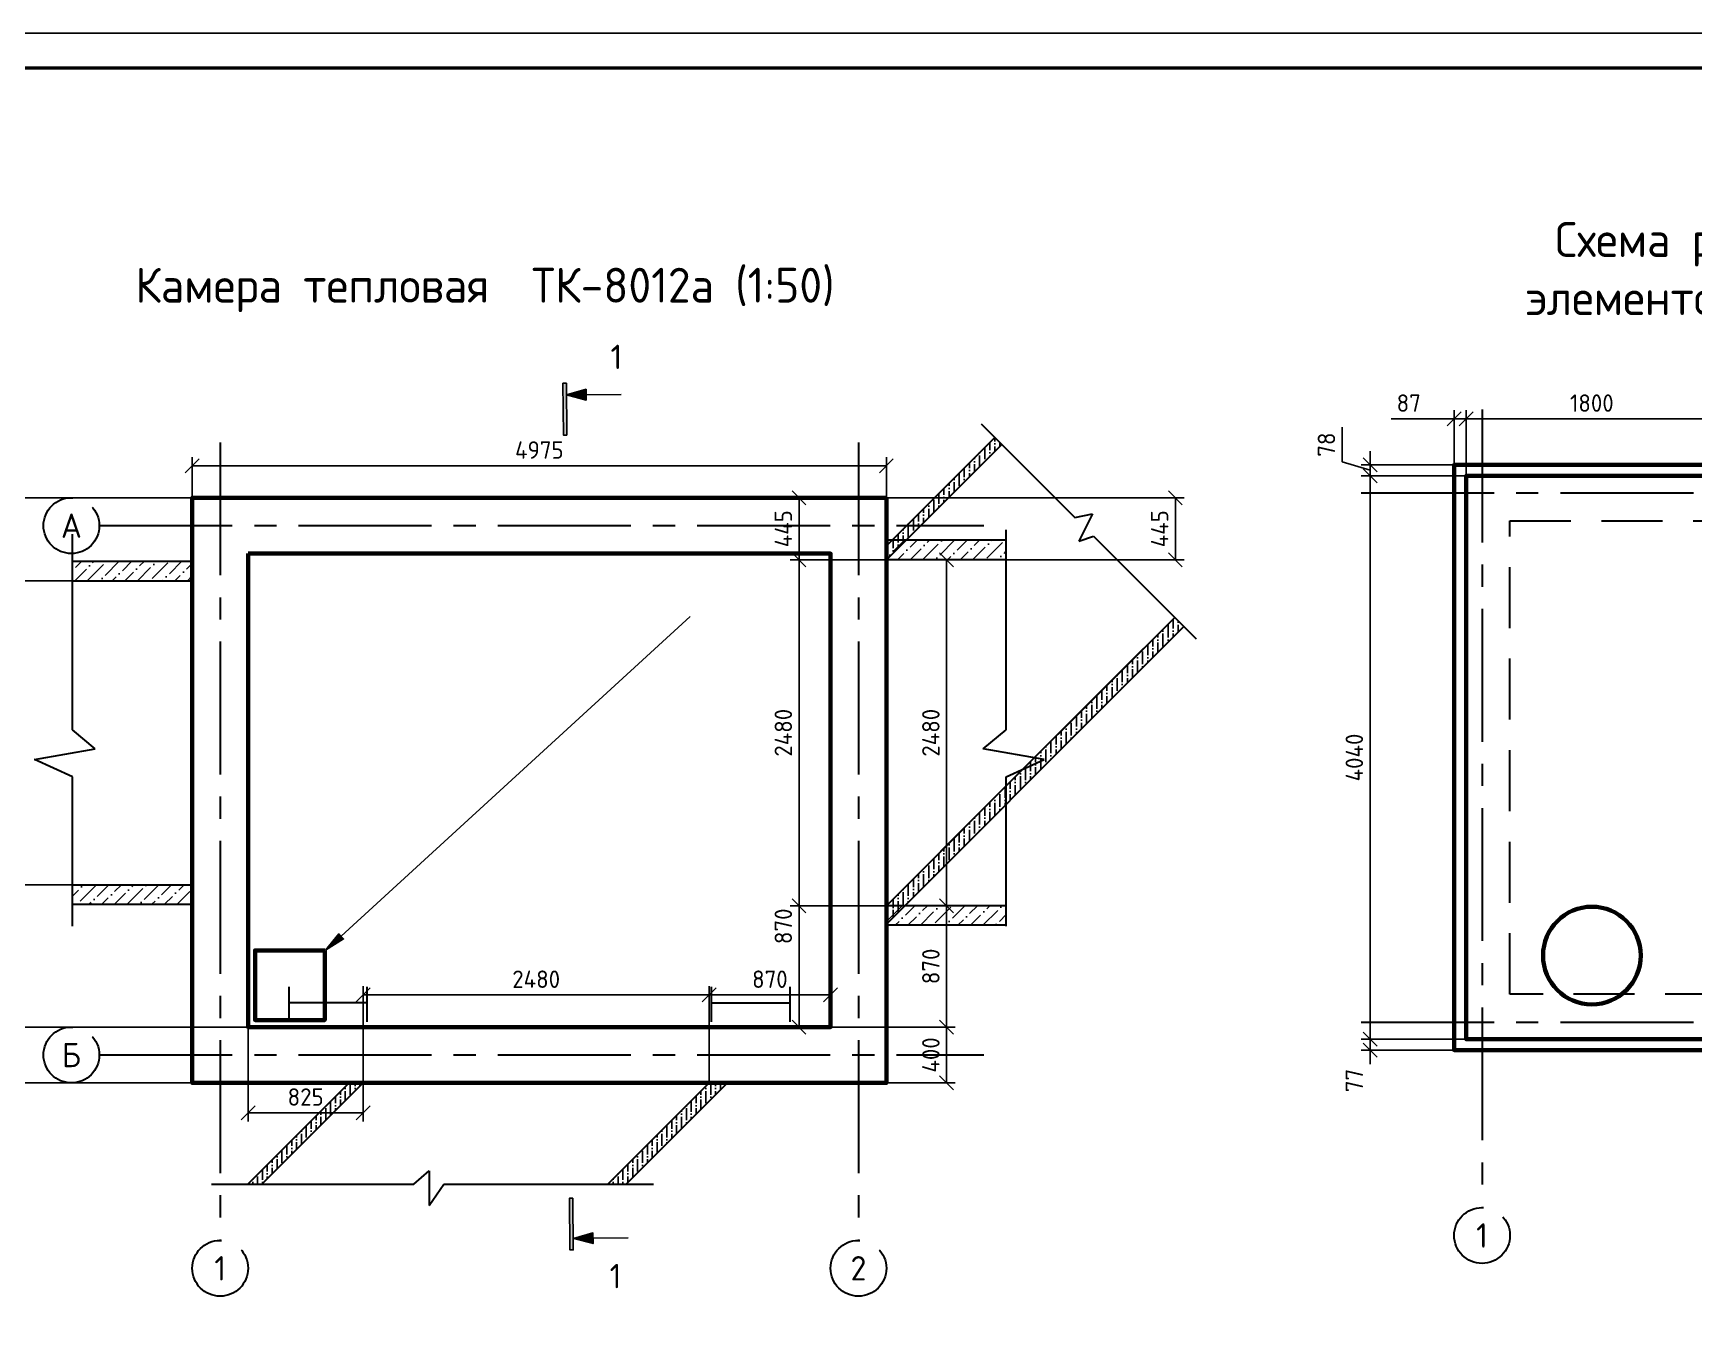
# Model space of a CAD drawing. Header units: metres. Extents: x -18 to 14983, y 1157 to 3877.
# Drawn here: x 11533 to 11771, y 3692.4 to 3877.2 of the extents above; entities that cross this region are included whole.
import ezdxf

# ---------------------------------------------------------------- set-up
doc = ezdxf.new("R2010")
doc.units = ezdxf.units.M
for name, pattern in [('ACAD_ISO04W100', [30, 24, -3, 0, -3]), ('HIDDEN', [0.375, 0.25, -0.125]), ('осевая2', [28.575, 19.05, -3.175, 3.175, -3.175])]:
    doc.linetypes.add(name, pattern=pattern)
for name, color, linetype, lineweight in [('Осевая', 2, 'осевая2', 30), ('Основной', 1, 'Continuous', 60), ('Размеры на чертеже', 250, 'Continuous', 25), ('Тонкие', 5, 'Continuous', 30), ('шриховка', 251, 'ACAD_ISO04W100', 15)]:
    doc.layers.add(name, color=color, linetype=linetype, lineweight=lineweight)
doc.layers.add('Штриховка', color=7, linetype='Continuous')
doc.styles.add('GOST', font='GOST_Common.ttf')
doc.styles.get("Standard").update_dxf_attribs({"font": 'GOST_Common.ttf'})
doc.dimstyles.new('М 1 к 50', dxfattribs={"dimtxt": 2.5, "dimasz": 2, "dimexe": 1.25, "dimexo": 0, "dimgap": 1, "dimtad": 1, "dimdec": 0, "dimlfac": 50, "dimzin": 0, "dimdsep": 46, "dimtxsty": 'GOST', "dimblk": 'OBLIQUE', "dimcen": 0, "dimclrd": 256, "dimclre": 256, "dimclrt": 256, "dimazin": 2, "dimtfac": 1, "dimtdec": 0, "dimtmove": 0, "dimatfit": 3, "dimldrblk": 'NONE', "dimfxl": 1.25, "dimtolj": 1, "dimtzin": 0, "dimlwd": -1, "dimlwe": -1, "dimarcsym": 2})
pattern_1 = [(45, (4692.6777, 447.5551), (0.6735192, 2.46957043), [3.175, -0.635, 0, -0.635])]

# ---------------------------------------------------------------- blocks, each defined once
blk = doc.blocks.new('_Oblique')
at = {"color": 0, "linetype": 'ByBlock', "lineweight": -2}
blk.add_line((-0.5, -0.5), (0.5, 0.5), dxfattribs=at)
blk = doc.blocks.new('*D428')
at = {"transparency": 16777216}
for p, q in [((11563.76, 3734.67), (11563.76, 3721.14)), ((11580.26, 3726.67), (11580.26, 3721.14)), ((11563.76, 3722.39), (11580.26, 3722.39))]:
    blk.add_line(p, q, dxfattribs=at)
at = {"layer": 'Defpoints', "color": 0, "lineweight": 35, "transparency": 16777216}
for p in [(11563.76, 3734.67), (11580.26, 3726.67), (11580.26, 3722.39)]:
    blk.add_point(p, dxfattribs=at)
at = {"transparency": 16777216, "xscale": 2, "yscale": 2, "zscale": 2, "rotation": 180}
blk.add_blockref('_Oblique', (11563.76, 3722.39), dxfattribs=at)
at = {"transparency": 16777216, "xscale": 2, "yscale": 2, "zscale": 2}
blk.add_blockref('_Oblique', (11580.26, 3722.39), dxfattribs=at)
at = {"transparency": 16777216, "insert": (11572.01, 3724.64), "char_height": 2.5, "attachment_point": 5, "style": 'GOST'}
blk.add_mtext('\\A1;825', dxfattribs=at)
blk = doc.blocks.new('_None')
blk = doc.blocks.new('*D429')
at = {"transparency": 16777216}
for p, q in [((11580.26, 3726.67), (11580.26, 3740.53)), ((11629.86, 3726.67), (11629.86, 3740.53)), ((11580.26, 3739.28), (11629.86, 3739.28))]:
    blk.add_line(p, q, dxfattribs=at)
at = {"layer": 'Defpoints', "color": 0, "lineweight": 35, "transparency": 16777216}
for p in [(11629.86, 3739.28), (11580.26, 3726.67), (11629.86, 3726.67)]:
    blk.add_point(p, dxfattribs=at)
at = {"transparency": 16777216, "xscale": 2, "yscale": 2, "zscale": 2, "rotation": 180}
blk.add_blockref('_Oblique', (11580.26, 3739.28), dxfattribs=at)
at = {"transparency": 16777216, "xscale": 2, "yscale": 2, "zscale": 2}
blk.add_blockref('_Oblique', (11629.86, 3739.28), dxfattribs=at)
at = {"transparency": 16777216, "insert": (11605.06, 3741.53), "char_height": 2.5, "attachment_point": 5, "style": 'GOST'}
blk.add_mtext('\\A1;2480', dxfattribs=at)
blk = doc.blocks.new('*D430')
at = {"transparency": 16777216}
for p, q in [((11629.86, 3726.67), (11629.86, 3740.53)), ((11647.26, 3734.67), (11647.26, 3740.53)), ((11629.86, 3739.28), (11647.26, 3739.28))]:
    blk.add_line(p, q, dxfattribs=at)
at = {"layer": 'Defpoints', "color": 0, "lineweight": 35, "transparency": 16777216}
for p in [(11647.26, 3739.28), (11647.26, 3734.67), (11629.86, 3726.67)]:
    blk.add_point(p, dxfattribs=at)
at = {"transparency": 16777216, "xscale": 2, "yscale": 2, "zscale": 2, "rotation": 180}
blk.add_blockref('_Oblique', (11629.86, 3739.28), dxfattribs=at)
at = {"transparency": 16777216, "xscale": 2, "yscale": 2, "zscale": 2}
blk.add_blockref('_Oblique', (11647.26, 3739.28), dxfattribs=at)
at = {"transparency": 16777216, "insert": (11638.56, 3741.53), "char_height": 2.5, "attachment_point": 5, "style": 'GOST'}
blk.add_mtext('\\A1;870', dxfattribs=at)
blk = doc.blocks.new('*D431')
at = {"transparency": 16777216}
for p, q in [((11563.76, 3734.67), (11526.76, 3734.67)), ((11528.01, 3726.67), (11528.01, 3734.67)), ((11555.76, 3726.67), (11526.76, 3726.67))]:
    blk.add_line(p, q, dxfattribs=at)
at = {"layer": 'Defpoints', "color": 0, "lineweight": 35, "transparency": 16777216}
for p in [(11528.01, 3734.67), (11563.76, 3734.67), (11555.76, 3726.67)]:
    blk.add_point(p, dxfattribs=at)
at = {"transparency": 16777216, "xscale": 2, "yscale": 2, "zscale": 2}
for p, rotation in [((11528.01, 3734.67), 90), ((11528.01, 3726.67), 270)]:
    blk.add_blockref('_Oblique', p, dxfattribs=dict(at, rotation=rotation))
at = {"transparency": 16777216, "insert": (11525.76, 3730.67), "char_height": 2.5, "attachment_point": 5, "rotation": 90, "style": 'GOST'}
blk.add_mtext('\\A1;400', dxfattribs=at)
blk = doc.blocks.new('*D432')
at = {"transparency": 16777216}
for p, q in [((11555.76, 3755.07), (11526.76, 3755.07)), ((11528.01, 3734.67), (11528.01, 3755.07)), ((11563.76, 3734.67), (11526.76, 3734.67))]:
    blk.add_line(p, q, dxfattribs=at)
at = {"layer": 'Defpoints', "color": 0, "lineweight": 35, "transparency": 16777216}
for p in [(11528.01, 3755.07), (11555.76, 3755.07), (11563.76, 3734.67)]:
    blk.add_point(p, dxfattribs=at)
at = {"transparency": 16777216, "xscale": 2, "yscale": 2, "zscale": 2}
for p, rotation in [((11528.01, 3755.07), 90), ((11528.01, 3734.67), 270)]:
    blk.add_blockref('_Oblique', p, dxfattribs=dict(at, rotation=rotation))
at = {"transparency": 16777216, "insert": (11525.76, 3744.87), "char_height": 2.5, "attachment_point": 5, "rotation": 90, "style": 'GOST'}
blk.add_mtext('\\A1;1020', dxfattribs=at)
blk = doc.blocks.new('*D433')
at = {"transparency": 16777216}
for p, q in [((11555.76, 3798.67), (11526.76, 3798.67)), ((11528.01, 3755.07), (11528.01, 3798.67)), ((11555.76, 3755.07), (11526.76, 3755.07))]:
    blk.add_line(p, q, dxfattribs=at)
at = {"layer": 'Defpoints', "color": 0, "lineweight": 35, "transparency": 16777216}
for p in [(11528.01, 3798.67), (11555.76, 3798.67), (11555.76, 3755.07)]:
    blk.add_point(p, dxfattribs=at)
at = {"transparency": 16777216, "xscale": 2, "yscale": 2, "zscale": 2}
for p, rotation in [((11528.01, 3798.67), 90), ((11528.01, 3755.07), 270)]:
    blk.add_blockref('_Oblique', p, dxfattribs=dict(at, rotation=rotation))
at = {"transparency": 16777216, "insert": (11525.76, 3776.87), "char_height": 2.5, "attachment_point": 5, "rotation": 90, "style": 'GOST'}
blk.add_mtext('\\A1;2180', dxfattribs=at)
blk = doc.blocks.new('*D434')
at = {"transparency": 16777216}
for p, q in [((11555.76, 3810.57), (11526.76, 3810.57)), ((11528.01, 3798.67), (11528.01, 3810.57)), ((11555.76, 3798.67), (11526.76, 3798.67))]:
    blk.add_line(p, q, dxfattribs=at)
at = {"layer": 'Defpoints', "color": 0, "lineweight": 35, "transparency": 16777216}
for p in [(11528.01, 3810.57), (11555.76, 3810.57), (11555.76, 3798.67)]:
    blk.add_point(p, dxfattribs=at)
at = {"transparency": 16777216, "xscale": 2, "yscale": 2, "zscale": 2}
for p, rotation in [((11528.01, 3810.57), 90), ((11528.01, 3798.67), 270)]:
    blk.add_blockref('_Oblique', p, dxfattribs=dict(at, rotation=rotation))
at = {"transparency": 16777216, "insert": (11525.76, 3804.62), "char_height": 2.5, "attachment_point": 5, "rotation": 90, "style": 'GOST'}
blk.add_mtext('\\A1;595', dxfattribs=at)
blk = doc.blocks.new('*D435')
at = {"transparency": 16777216}
for p, q in [((11555.76, 3810.57), (11555.76, 3816.41)), ((11655.26, 3810.57), (11655.26, 3816.41)), ((11555.76, 3815.16), (11655.26, 3815.16))]:
    blk.add_line(p, q, dxfattribs=at)
at = {"layer": 'Defpoints', "color": 0, "lineweight": 35, "transparency": 16777216}
for p in [(11655.26, 3815.16), (11555.76, 3810.57), (11655.26, 3810.57)]:
    blk.add_point(p, dxfattribs=at)
at = {"transparency": 16777216, "xscale": 2, "yscale": 2, "zscale": 2, "rotation": 180}
blk.add_blockref('_Oblique', (11555.76, 3815.16), dxfattribs=at)
at = {"transparency": 16777216, "xscale": 2, "yscale": 2, "zscale": 2}
blk.add_blockref('_Oblique', (11655.26, 3815.16), dxfattribs=at)
at = {"transparency": 16777216, "insert": (11605.51, 3817.41), "char_height": 2.5, "attachment_point": 5, "style": 'GOST'}
blk.add_mtext('\\A1;4975', dxfattribs=at)
blk = doc.blocks.new('*D436')
at = {"transparency": 16777216}
for p, q in [((11655.26, 3801.67), (11641.49, 3801.67)), ((11642.74, 3801.67), (11642.74, 3752.07)), ((11655.26, 3752.07), (11641.49, 3752.07))]:
    blk.add_line(p, q, dxfattribs=at)
at = {"layer": 'Defpoints', "color": 0, "lineweight": 35, "transparency": 16777216}
for p in [(11655.26, 3801.67), (11642.74, 3752.07), (11655.26, 3752.07)]:
    blk.add_point(p, dxfattribs=at)
at = {"transparency": 16777216, "xscale": 2, "yscale": 2, "zscale": 2}
for p, rotation in [((11642.74, 3801.67), 90), ((11642.74, 3752.07), 270)]:
    blk.add_blockref('_Oblique', p, dxfattribs=dict(at, rotation=rotation))
at = {"transparency": 16777216, "insert": (11640.49, 3776.87), "char_height": 2.5, "attachment_point": 5, "rotation": 90, "style": 'GOST'}
blk.add_mtext('\\A1;2480', dxfattribs=at)
blk = doc.blocks.new('*D437')
at = {"transparency": 16777216}
for p, q in [((11647.26, 3752.07), (11641.49, 3752.07)), ((11642.74, 3752.07), (11642.74, 3734.67)), ((11647.26, 3734.67), (11641.49, 3734.67))]:
    blk.add_line(p, q, dxfattribs=at)
at = {"layer": 'Defpoints', "color": 0, "lineweight": 35, "transparency": 16777216}
for p in [(11647.26, 3752.07), (11642.74, 3734.67), (11647.26, 3734.67)]:
    blk.add_point(p, dxfattribs=at)
at = {"transparency": 16777216, "xscale": 2, "yscale": 2, "zscale": 2}
for p, rotation in [((11642.74, 3752.07), 90), ((11642.74, 3734.67), 270)]:
    blk.add_blockref('_Oblique', p, dxfattribs=dict(at, rotation=rotation))
at = {"transparency": 16777216, "insert": (11640.49, 3749.12), "char_height": 2.5, "attachment_point": 5, "rotation": 90, "style": 'GOST'}
blk.add_mtext('\\A1;870', dxfattribs=at)
blk = doc.blocks.new('*D438')
at = {"transparency": 16777216}
for p, q in [((11655.26, 3801.67), (11665.14, 3801.67)), ((11663.89, 3752.07), (11663.89, 3801.67)), ((11655.26, 3752.07), (11665.14, 3752.07))]:
    blk.add_line(p, q, dxfattribs=at)
at = {"layer": 'Defpoints', "color": 0, "lineweight": 35, "transparency": 16777216}
for p in [(11655.26, 3801.67), (11663.89, 3801.67), (11655.26, 3752.07)]:
    blk.add_point(p, dxfattribs=at)
at = {"transparency": 16777216, "xscale": 2, "yscale": 2, "zscale": 2}
for p, rotation in [((11663.89, 3801.67), 90), ((11663.89, 3752.07), 270)]:
    blk.add_blockref('_Oblique', p, dxfattribs=dict(at, rotation=rotation))
at = {"transparency": 16777216, "insert": (11661.64, 3776.87), "char_height": 2.5, "attachment_point": 5, "rotation": 90, "style": 'GOST'}
blk.add_mtext('\\A1;2480', dxfattribs=at)
blk = doc.blocks.new('*D439')
at = {"transparency": 16777216}
for p, q in [((11655.26, 3752.07), (11665.14, 3752.07)), ((11663.89, 3752.07), (11663.89, 3734.67)), ((11647.26, 3734.67), (11665.14, 3734.67))]:
    blk.add_line(p, q, dxfattribs=at)
at = {"layer": 'Defpoints', "color": 0, "lineweight": 35, "transparency": 16777216}
for p in [(11655.26, 3752.07), (11647.26, 3734.67), (11663.89, 3734.67)]:
    blk.add_point(p, dxfattribs=at)
at = {"transparency": 16777216, "xscale": 2, "yscale": 2, "zscale": 2}
for p, rotation in [((11663.89, 3752.07), 90), ((11663.89, 3734.67), 270)]:
    blk.add_blockref('_Oblique', p, dxfattribs=dict(at, rotation=rotation))
at = {"transparency": 16777216, "insert": (11661.64, 3743.37), "char_height": 2.5, "attachment_point": 5, "rotation": 90, "style": 'GOST'}
blk.add_mtext('\\A1;870', dxfattribs=at)
blk = doc.blocks.new('*D440')
at = {"transparency": 16777216}
for p, q in [((11656.2, 3734.67), (11665.14, 3734.67)), ((11663.89, 3734.67), (11663.89, 3726.67)), ((11655.26, 3726.67), (11665.14, 3726.67))]:
    blk.add_line(p, q, dxfattribs=at)
at = {"layer": 'Defpoints', "color": 0, "lineweight": 35, "transparency": 16777216}
for p in [(11656.2, 3734.67), (11655.26, 3726.67), (11663.89, 3726.67)]:
    blk.add_point(p, dxfattribs=at)
at = {"transparency": 16777216, "xscale": 2, "yscale": 2, "zscale": 2}
for p, rotation in [((11663.89, 3734.67), 90), ((11663.89, 3726.67), 270)]:
    blk.add_blockref('_Oblique', p, dxfattribs=dict(at, rotation=rotation))
at = {"transparency": 16777216, "insert": (11661.64, 3730.67), "char_height": 2.5, "attachment_point": 5, "rotation": 90, "style": 'GOST'}
blk.add_mtext('\\A1;400', dxfattribs=at)
blk = doc.blocks.new('*D441')
at = {"transparency": 16777216}
for p, q in [((11736.65, 3821.89), (11727.64, 3821.89)), ((11736.65, 3813.72), (11736.65, 3823.14)), ((11738.4, 3821.89), (11736.65, 3821.89)), ((11738.4, 3813.72), (11738.4, 3823.14)), ((11738.4, 3821.89), (11740.4, 3821.89))]:
    blk.add_line(p, q, dxfattribs=at)
at = {"layer": 'Defpoints', "color": 0, "lineweight": 35, "transparency": 16777216}
for p in [(11736.65, 3821.89), (11736.65, 3813.72), (11738.4, 3813.72)]:
    blk.add_point(p, dxfattribs=at)
at = {"transparency": 16777216, "xscale": 2, "yscale": 2, "zscale": 2}
blk.add_blockref('_Oblique', (11736.65, 3821.89), dxfattribs=at)
at = {"transparency": 16777216, "xscale": 2, "yscale": 2, "zscale": 2, "rotation": 180}
blk.add_blockref('_Oblique', (11738.4, 3821.89), dxfattribs=at)
at = {"transparency": 16777216, "insert": (11730.15, 3824.14), "char_height": 2.5, "attachment_point": 5, "style": 'GOST'}
blk.add_mtext('\\A1;87', dxfattribs=at)
blk = doc.blocks.new('*D442')
at = {"transparency": 16777216}
for p, q in [((11738.4, 3813.72), (11738.4, 3823.14)), ((11738.4, 3821.89), (11774.4, 3821.89)), ((11774.4, 3813.72), (11774.4, 3823.14))]:
    blk.add_line(p, q, dxfattribs=at)
at = {"layer": 'Defpoints', "color": 0, "lineweight": 35, "transparency": 16777216}
for p in [(11774.4, 3821.89), (11738.4, 3813.72), (11774.4, 3813.72)]:
    blk.add_point(p, dxfattribs=at)
at = {"transparency": 16777216, "xscale": 2, "yscale": 2, "zscale": 2, "rotation": 180}
blk.add_blockref('_Oblique', (11738.4, 3821.89), dxfattribs=at)
at = {"transparency": 16777216, "xscale": 2, "yscale": 2, "zscale": 2}
blk.add_blockref('_Oblique', (11774.4, 3821.89), dxfattribs=at)
at = {"transparency": 16777216, "insert": (11756.4, 3824.14), "char_height": 2.5, "attachment_point": 5, "style": 'GOST'}
blk.add_mtext('\\A1;1800', dxfattribs=at)
blk = doc.blocks.new('*D447')
at = {"transparency": 16777216}
for p, q in [((11738.4, 3732.92), (11723.35, 3732.92)), ((11724.6, 3732.92), (11724.6, 3734.92)), ((11724.6, 3732.92), (11724.6, 3731.37)), ((11738.54, 3731.37), (11723.35, 3731.37)), ((11724.6, 3731.37), (11724.6, 3729.37))]:
    blk.add_line(p, q, dxfattribs=at)
at = {"layer": 'Defpoints', "color": 0, "lineweight": 35, "transparency": 16777216}
for p in [(11738.4, 3732.92), (11724.6, 3731.37), (11738.54, 3731.37)]:
    blk.add_point(p, dxfattribs=at)
at = {"transparency": 16777216, "xscale": 2, "yscale": 2, "zscale": 2}
for p, rotation in [((11724.6, 3732.92), 270), ((11724.6, 3731.37), 90)]:
    blk.add_blockref('_Oblique', p, dxfattribs=dict(at, rotation=rotation))
at = {"transparency": 16777216, "insert": (11722.35, 3727.01), "char_height": 2.5, "attachment_point": 5, "rotation": 90, "style": 'GOST'}
blk.add_mtext('\\A1;77', dxfattribs=at)
blk = doc.blocks.new('*D449')
at = {"transparency": 16777216}
for p, q in [((11655.26, 3810.57), (11697.94, 3810.57)), ((11696.69, 3801.67), (11696.69, 3810.57)), ((11655.26, 3801.67), (11697.94, 3801.67))]:
    blk.add_line(p, q, dxfattribs=at)
at = {"layer": 'Defpoints', "color": 0, "lineweight": 35, "transparency": 16777216}
for p in [(11655.26, 3810.57), (11696.69, 3810.57), (11655.26, 3801.67)]:
    blk.add_point(p, dxfattribs=at)
at = {"transparency": 16777216, "xscale": 2, "yscale": 2, "zscale": 2}
for p, rotation in [((11696.69, 3810.57), 90), ((11696.69, 3801.67), 270)]:
    blk.add_blockref('_Oblique', p, dxfattribs=dict(at, rotation=rotation))
at = {"transparency": 16777216, "insert": (11694.44, 3806.12), "char_height": 2.5, "attachment_point": 5, "rotation": 90, "style": 'GOST'}
blk.add_mtext('\\A1;445', dxfattribs=at)
blk = doc.blocks.new('*D453')
at = {"transparency": 16777216}
for p, q in [((11738.4, 3813.72), (11723.35, 3813.72)), ((11724.6, 3732.92), (11724.6, 3813.72)), ((11738.4, 3732.92), (11723.35, 3732.92))]:
    blk.add_line(p, q, dxfattribs=at)
at = {"layer": 'Defpoints', "color": 0, "lineweight": 35, "transparency": 16777216}
for p in [(11724.6, 3813.72), (11738.4, 3813.72), (11738.4, 3732.92)]:
    blk.add_point(p, dxfattribs=at)
at = {"transparency": 16777216, "xscale": 2, "yscale": 2, "zscale": 2}
for p, rotation in [((11724.6, 3813.72), 90), ((11724.6, 3732.92), 270)]:
    blk.add_blockref('_Oblique', p, dxfattribs=dict(at, rotation=rotation))
at = {"transparency": 16777216, "insert": (11722.35, 3773.32), "char_height": 2.5, "attachment_point": 5, "rotation": 90, "style": 'GOST'}
blk.add_mtext('\\A1;4040', dxfattribs=at)
blk = doc.blocks.new('*D454')
at = {"transparency": 16777216}
for p, q in [((11720.6, 3815.7), (11720.6, 3820.69)), ((11724.6, 3815.27), (11724.6, 3817.27)), ((11724.6, 3814.5), (11720.6, 3815.7)), ((11738.4, 3815.27), (11723.35, 3815.27)), ((11738.4, 3813.72), (11723.35, 3813.72)), ((11724.6, 3813.72), (11724.6, 3815.27)), ((11724.6, 3813.72), (11724.6, 3815.27)), ((11724.6, 3813.72), (11724.6, 3811.72))]:
    blk.add_line(p, q, dxfattribs=at)
at = {"layer": 'Defpoints', "color": 0, "lineweight": 35, "transparency": 16777216}
for p in [(11724.6, 3815.27), (11738.4, 3815.27), (11738.4, 3813.72)]:
    blk.add_point(p, dxfattribs=at)
at = {"transparency": 16777216, "xscale": 2, "yscale": 2, "zscale": 2}
for p, rotation in [((11724.6, 3815.27), 270), ((11724.6, 3813.72), 90)]:
    blk.add_blockref('_Oblique', p, dxfattribs=dict(at, rotation=rotation))
at = {"transparency": 16777216, "insert": (11718.35, 3818.19), "char_height": 2.5, "attachment_point": 5, "rotation": 90, "style": 'GOST'}
blk.add_mtext('\\A1;78', dxfattribs=at)
blk = doc.blocks.new('*D509')
at = {"transparency": 16777216}
for p, q in [((11555.76, 3810.57), (11520.18, 3810.57)), ((11521.43, 3810.57), (11521.43, 3726.67)), ((11535.88, 3726.67), (11520.18, 3726.67))]:
    blk.add_line(p, q, dxfattribs=at)
at = {"layer": 'Defpoints', "color": 0, "lineweight": 35, "transparency": 16777216}
for p in [(11555.76, 3810.57), (11521.43, 3726.67), (11535.88, 3726.67)]:
    blk.add_point(p, dxfattribs=at)
at = {"transparency": 16777216, "xscale": 2, "yscale": 2, "zscale": 2}
for p, rotation in [((11521.43, 3810.57), 90), ((11521.43, 3726.67), 270)]:
    blk.add_blockref('_Oblique', p, dxfattribs=dict(at, rotation=rotation))
at = {"transparency": 16777216, "insert": (11519.18, 3768.62), "char_height": 2.5, "attachment_point": 5, "rotation": 90, "style": 'GOST'}
blk.add_mtext('\\A1;4195', dxfattribs=at)
blk = doc.blocks.new('направление')
at = {"layer": 'Размеры на чертеже'}
h = blk.add_hatch(color=256, dxfattribs=at)
h.dxf.hatch_style = 1
h.paths.add_polyline_path([(0, 0), (-3.75, 1.04), (-3.75, -1.03)])
blk.add_line((-10.5, 0), (-2.5, 0), dxfattribs=at)
blk.add_lwpolyline([(0, 0), (-3.75, 1.04), (-3.75, -1.03)], close=True, dxfattribs=at)
blk = doc.blocks.new('*U510')
at = {"layer": 'Штриховка', "true_color": 0x000000}
h = blk.add_hatch(color=18, dxfattribs=at)
h.dxf.hatch_style = 1
h.paths.add_polyline_path([(-4.579, 0.023), (-4.579, 0.002), (-4.247, 0.002), (-4.247, 0.023)])
h = blk.add_hatch(color=18, dxfattribs=at)
h.dxf.hatch_style = 1
h.paths.add_polyline_path([(0.642, 0.023), (0.642, 0.001), (0.974, 0.001), (0.974, 0.023)])
at = {"layer": 'Штриховка', "color": 18, "true_color": 0x000000}
for points in [[(-4.247, 0.002), (-4.247, 0.023), (-4.579, 0.023), (-4.579, 0.002)], [(0.642, 0.001), (0.642, 0.023), (0.974, 0.023), (0.974, 0.001)]]:
    blk.add_lwpolyline(points, close=True, dxfattribs=at)
at = {"layer": 'Размеры на чертеже', "yscale": 0.03333333333333333, "zscale": 0.03333333333333333}
for p, xscale, rotation in [((-4.505, 0), 0.03333333333333333, 89.99999999993935), ((0.9, 0), -0.03333333333333333, 270.0000000000607)]:
    blk.add_blockref('направление', p, dxfattribs=dict(at, xscale=xscale, rotation=rotation))
blk = doc.blocks.new('*D560')
at = {"transparency": 16777216}
for p, q in [((11655.26, 3810.57), (11641.49, 3810.57)), ((11642.74, 3810.57), (11642.74, 3801.67)), ((11655.26, 3801.67), (11641.49, 3801.67))]:
    blk.add_line(p, q, dxfattribs=at)
at = {"layer": 'Defpoints', "color": 0, "lineweight": 35, "transparency": 16777216}
for p in [(11655.26, 3810.57), (11642.74, 3801.67), (11655.26, 3801.67)]:
    blk.add_point(p, dxfattribs=at)
at = {"transparency": 16777216, "xscale": 2, "yscale": 2, "zscale": 2}
for p, rotation in [((11642.74, 3810.57), 90), ((11642.74, 3801.67), 270)]:
    blk.add_blockref('_Oblique', p, dxfattribs=dict(at, rotation=rotation))
at = {"transparency": 16777216, "insert": (11640.49, 3806.12), "char_height": 2.5, "attachment_point": 5, "rotation": 90, "style": 'GOST'}
blk.add_mtext('\\A1;445', dxfattribs=at)

msp = doc.modelspace()

# ---------------------------------------------------------------- hatches: boundary and pattern name
at = {"layer": 'шриховка'}
h = msp.add_hatch(color=256, dxfattribs=at)
h.dxf.hatch_style = 1
h.paths.add_polyline_path([(11574.8767, 3745.6782), (11577.4418, 3747.3182), (11576.7818, 3748.0489)])
at = {"layer": 'Штриховка'}
h = msp.add_hatch(dxfattribs=at)
h.set_pattern_fill('ANSI36', color=256, scale=0.23, angle=45)
h.set_pattern_definition([(90, (4004.655, 1533.6966), (-0.73025, 1.2779375), [1.825625, -0.365125, 0, -0.365125])])
h.paths.add_polyline_path([(11671.8014, 3818.2108), (11670.7927, 3819.2195), (11655.2594, 3803.6861), (11655.2594, 3801.6688)])
h.paths.add_polyline_path([(11697.9247, 3792.0875), (11696.6014, 3793.4108), (11680.2355, 3777.0449), (11680.2355, 3774.3983)])
h.paths.add_polyline_path([(11680.2355, 3774.3983), (11680.2355, 3777.0449), (11677.6014, 3774.4108), (11655.2594, 3752.0688), (11655.2594, 3749.4222), (11665.7358, 3759.8986)])
h = msp.add_hatch(dxfattribs=at)
h.set_pattern_fill('ANSI36', color=256, scale=0.4)
h.set_pattern_definition(pattern_1)
h.paths.add_polyline_path([(11655.2594, 3804.4688), (11672.4181, 3804.4688), (11672.465, 3801.6688), (11655.3063, 3801.6688)])
h.paths.add_polyline_path([(11655.3063, 3752.0688), (11672.465, 3752.0688), (11672.4181, 3749.2688), (11655.2594, 3749.2688)])
h = msp.add_hatch(dxfattribs=at)
h.set_pattern_fill('ANSI36', color=256, scale=0.4)
h.set_pattern_definition(pattern_1)
h.paths.add_polyline_path([(11555.7594, 3801.4688), (11538.6006, 3801.4688), (11538.6006, 3798.6688), (11555.7594, 3798.6688)])
h.paths.add_polyline_path([(11555.7594, 3755.0688), (11538.6006, 3755.0688), (11538.6006, 3752.2688), (11555.7594, 3752.2688)])
h = msp.add_hatch(dxfattribs=at)
h.set_pattern_fill('ANSI36', color=256, scale=0.22, angle=45)
h.set_pattern_definition([(90, (4011.5376, 1540.57924), (-0.6985, 1.222375), [1.74625, -0.34925, 0, -0.34925])])
h.paths.add_polyline_path([(11563.7173, 3712.1441), (11565.7347, 3712.1441), (11580.2594, 3726.6688), (11578.242, 3726.6688)])
h.paths.add_polyline_path([(11632.5059, 3726.6688), (11629.8594, 3726.6688), (11615.3347, 3712.1441), (11617.9812, 3712.1441)])

# ---------------------------------------------------------------- linework, layer by layer
for p, q in [((11565.5594, 3726.6688), (11615.1594, 3726.6688)), ((11615.3347, 3712.1441), (11629.8594, 3726.6688))]:
    msp.add_line(p, q)
msp.add_lwpolyline([(11413.6464, 3877.1778), (12254.6464, 3877.1778), (12254.6464, 3283.1778), (11413.6464, 3283.1778)], close=True)
at = {"const_width": 0.5}
msp.add_lwpolyline([(11433.6464, 3872.1778), (12249.6464, 3872.1778), (12249.6464, 3288.1778), (11433.6464, 3288.1778)], close=True, dxfattribs=at)
at = {"layer": 'Осевая'}
for p, q in [((11740.6547, 3823.2133), (11740.6538, 3708.7865)), ((11559.7593, 3818.5079), (11559.7584, 3704.0811)), ((11651.2594, 3818.5079), (11651.2603, 3704.0811)), ((11723.3258, 3811.2737), (11850.1064, 3811.2734)), ((11542.4304, 3806.5683), (11669.211, 3806.568)), ((11723.3258, 3735.3747), (11850.1064, 3735.375)), ((11542.4304, 3730.6693), (11669.211, 3730.6695))]:
    msp.add_line(p, q, dxfattribs=at)
for centre in [(11538.4302, 3806.5683), (11538.4302, 3730.6693), (11740.6538, 3704.7863), (11559.7584, 3700.0808), (11651.2604, 3700.0808)]:
    msp.add_circle(centre, 4.0002, dxfattribs=at)
at = {"layer": 'Основной'}
for points in [[(11836.1548, 3815.2742), (11736.6548, 3815.2742), (11736.6548, 3731.3742), (11836.1548, 3731.3742)], [(11774.4048, 3813.7242), (11738.4048, 3813.7242), (11738.4048, 3732.9242), (11774.4048, 3732.9242)], [(11655.2594, 3810.5688), (11555.7594, 3810.5688), (11555.7594, 3726.6688), (11655.2594, 3726.6688)], [(11563.7594, 3802.5688), (11647.2594, 3802.5688), (11647.2594, 3734.6688), (11563.7594, 3734.6688)], [(11574.7594, 3745.6688), (11564.7594, 3745.6688), (11564.7594, 3735.6688), (11574.7594, 3735.6688)]]:
    msp.add_lwpolyline(points, close=True, dxfattribs=at)
msp.add_circle((11756.4048, 3744.9242), 7, dxfattribs=at)
at = {"layer": 'Размеры на чертеже'}
msp.add_lwpolyline([(11577.1118, 3747.6835), (11627.1515, 3793.5321)], dxfattribs=at)
msp.add_lwpolyline([(11574.8767, 3745.6782), (11577.4418, 3747.3182), (11576.7818, 3748.0489)], close=True, dxfattribs=at)
at = {"layer": 'Тонкие', "linetype": 'Continuous'}
for p, q in [((11668.8424, 3821.1698), (11682.2895, 3807.7227)), ((11670.7927, 3819.2195), (11655.2594, 3803.6861)), ((11671.8014, 3818.2108), (11657.2767, 3803.6861)), ((11682.2895, 3807.7227), (11684.8354, 3808.2539)), ((11684.8354, 3808.2539), (11682.8342, 3804.3197)), ((11538.6006, 3777.3038), (11538.6006, 3805.3509)), ((11672.4181, 3804.4688), (11655.2594, 3804.4688)), ((11672.4181, 3777.3038), (11672.4181, 3805.9836)), ((11682.8342, 3804.3197), (11684.9689, 3805.0433)), ((11684.9689, 3805.0433), (11699.6847, 3790.3275)), ((11657.2767, 3803.6861), (11655.2594, 3801.6688)), ((11538.6006, 3801.4688), (11555.7594, 3801.4688)), ((11672.4181, 3801.6688), (11655.2594, 3801.6688)), ((11538.6006, 3798.6688), (11555.7594, 3798.6688)), ((11663.0767, 3759.8861), (11696.6014, 3793.4108)), ((11697.9247, 3792.0875), (11680.248, 3774.4108)), ((11692.1261, 3788.9355), (11677.6014, 3774.4108)), ((11541.8592, 3774.5847), (11538.6006, 3777.3038)), ((11669.1595, 3774.5847), (11672.4181, 3777.3038)), ((11533.1417, 3773.0398), (11541.8592, 3774.5847)), ((11677.6014, 3774.4108), (11655.2594, 3752.0688)), ((11680.248, 3774.4108), (11665.7233, 3759.8861)), ((11677.877, 3773.0398), (11669.1595, 3774.5847)), ((11538.6006, 3770.5674), (11533.1417, 3773.0398)), ((11672.4181, 3770.5674), (11677.877, 3773.0398)), ((11538.6006, 3749.1214), (11538.6006, 3770.5674)), ((11672.4181, 3749.1214), (11672.4181, 3770.5674)), ((11665.7233, 3759.8861), (11655.2594, 3749.4222)), ((11538.6006, 3755.0688), (11555.7594, 3755.0688)), ((11538.6006, 3752.2688), (11555.7594, 3752.2688)), ((11672.4181, 3752.0688), (11655.2594, 3752.0688)), ((11672.4181, 3749.2688), (11655.2594, 3749.2688)), ((11578.242, 3726.6688), (11563.7173, 3712.1441)), ((11580.2594, 3726.6688), (11565.7347, 3712.1441)), ((11629.8594, 3726.6688), (11615.3347, 3712.1441)), ((11632.5059, 3726.6688), (11617.9812, 3712.1441)), ((11587.5059, 3712.1441), (11589.724, 3714.0596)), ((11589.724, 3714.0596), (11589.724, 3709.0919)), ((11558.4995, 3712.1441), (11587.5059, 3712.1441)), ((11563.7173, 3712.1441), (11565.7347, 3712.1441)), ((11589.724, 3709.0919), (11591.8413, 3712.1441)), ((11591.8413, 3712.1441), (11621.8731, 3712.1441)), ((11615.3347, 3712.1441), (11617.9812, 3712.1441))]:
    msp.add_line(p, q, dxfattribs=at)
at = {"layer": 'Тонкие'}
for p, q in [((11569.6138, 3740.4383), (11569.6138, 3735.4383)), ((11580.8138, 3735.4383), (11580.8138, 3740.4383)), ((11630.2049, 3735.4383), (11630.2049, 3740.4383)), ((11641.4049, 3740.4383), (11641.4049, 3735.4383)), ((11580.8138, 3738.1531), (11569.6138, 3738.1531)), ((11630.2049, 3738.1531), (11641.4049, 3738.1531))]:
    msp.add_line(p, q, dxfattribs=at)
at = {"layer": 'Тонкие', "linetype": 'HIDDEN', "ltscale": 35}
msp.add_lwpolyline([(11744.6548, 3807.2742), (11828.1548, 3807.2742), (11828.1548, 3739.3742), (11744.6548, 3739.3742)], close=True, dxfattribs=at)

# ---------------------------------------------------------------- block references
at = {"layer": 'Размеры на чертеже', "xscale": 22.37934226584122, "yscale": 22.37934226584122, "zscale": 22.37934226584122, "rotation": 90.46485824588316}
msp.add_blockref('*U510', (11609.5911, 3805.1817), dxfattribs=at)

# ---------------------------------------------------------------- texts
at = {"color": 7, "char_height": 5, "attachment_point": 5}
for s, width, insert in [('Схема расположения элементов перекрытия ', 87.961762, (11781.2571, 3842.7521)), ('Камера тепловая  ТК-8012а (1:50)', 135.653163, (11597.7109, 3840.3643))]:
    msp.add_mtext_dynamic_manual_height_columns(s, width=width, gutter_width=12.5, heights=[0], dxfattribs=dict(at, insert=insert))
at = {"layer": 'Основной', "char_height": 3.5, "attachment_point": 5}
for s, insert, rotation in [('А', (11538.4302, 3806.5683), 359.991659), ('Б', (11538.4302, 3730.6693), 0.008341)]:
    msp.add_mtext_dynamic_manual_height_columns(s, width=5.739849, gutter_width=12.5, heights=[0], dxfattribs=dict(at, insert=insert, rotation=rotation))
for s, insert in [('1', (11740.6538, 3704.7863)), ('1', (11559.7584, 3700.0808)), ('2', (11651.2604, 3700.0808))]:
    msp.add_mtext_dynamic_manual_height_columns(s, width=5.739849, gutter_width=12.5, heights=[0], dxfattribs=dict(at, insert=insert))

# ---------------------------------------------------------------- dimensions: what is measured, and where the dimension line sits
for base, p1, p2, picture, middle in [((11736.6547537127, 3821.889082791), (11738.4047537124, 3813.7241879945), (11736.6547537127, 3813.7241879945), '*D441', (11730.1481249249, 3824.139082791)), ((11655.2594, 3815.1615), (11555.7594, 3810.5688), (11655.2594, 3810.5688), '*D435', (11605.5094, 3817.4115)), ((11580.2594, 3722.3907), (11563.7594, 3734.6688), (11580.2594, 3726.6688), '*D428', (11572.0094, 3724.6407))]:
    dim = msp.add_linear_dim(base=base, p1=p1, p2=p2, dimstyle='М 1 к 50')
    dim.commit()
    dim.dimension.update_dxf_attribs({"geometry": picture, "text_midpoint": middle})
for base, p1, p2, picture, middle in [((11774.4048, 3821.8891), (11738.4048, 3813.7242), (11774.4048, 3813.7242), '*D442', (11756.4048, 3824.1391)), ((11629.8594, 3739.2826), (11580.2594, 3726.6688), (11629.8594, 3726.6688), '*D429', (11605.0594, 3741.5326)), ((11647.2594, 3739.2826), (11629.8594, 3726.6688), (11647.2594, 3734.6688), '*D430', (11638.5594, 3741.5326))]:
    dim = msp.add_linear_dim(base=base, p1=p1, p2=p2, dimstyle='М 1 к 50', override={"dimtmove": 1})
    dim.commit()
    dim.dimension.update_dxf_attribs({"geometry": picture, "text_midpoint": middle})
for base, p1, p2, picture, middle in [((11724.5973807165, 3815.2741879945), (11738.4047537124, 3813.7241879945), (11738.4047537124, 3815.2741879945), '*D454', (11718.3473807165, 3816.6991879945)), ((11724.5974, 3813.7242), (11738.4048, 3732.9242), (11738.4048, 3813.7242), '*D453', (11722.3474, 3773.3242)), ((11521.4321, 3726.6688), (11555.7594, 3810.5688), (11535.8791, 3726.6688), '*D509', (11519.1821, 3768.6188)), ((11528.0132, 3810.5688), (11555.7594, 3798.6688), (11555.7594, 3810.5688), '*D434', (11525.7632, 3804.6188)), ((11642.7389, 3752.0688), (11655.2594, 3801.6688), (11655.2594, 3752.0688), '*D436', (11640.4889, 3776.8688)), ((11528.0132, 3798.6688), (11555.7594, 3755.0688), (11555.7594, 3798.6688), '*D433', (11525.7632, 3776.8688)), ((11528.0132, 3755.0688), (11563.7594, 3734.6688), (11555.7594, 3755.0688), '*D432', (11525.7632, 3744.8688))]:
    dim = msp.add_linear_dim(base=base, p1=p1, p2=p2, angle=90, dimstyle='М 1 к 50', override={"dimtmove": 1})
    dim.commit()
    dim.dimension.update_dxf_attribs({"geometry": picture, "text_midpoint": middle})
for base, p1, p2, picture, middle in [((11642.7389, 3801.6688), (11655.2594, 3810.5688), (11655.2594, 3801.6688), '*D560', (11640.4889, 3806.1188)), ((11696.6928, 3810.5688), (11655.2594, 3801.6688), (11655.2594, 3810.5688), '*D449', (11694.4428, 3806.1188)), ((11663.8856, 3801.6688), (11655.2594, 3752.0688), (11655.2594, 3801.6688), '*D438', (11661.6356, 3776.8688)), ((11528.0132, 3734.6688), (11555.7594, 3726.6688), (11563.7594, 3734.6688), '*D431', (11525.7632, 3730.6688)), ((11663.8856, 3726.6688), (11656.1975, 3734.6688), (11655.2594, 3726.6688), '*D440', (11661.6356, 3730.6688))]:
    dim = msp.add_linear_dim(base=base, p1=p1, p2=p2, angle=90, dimstyle='М 1 к 50')
    dim.commit()
    dim.dimension.update_dxf_attribs({"geometry": picture, "text_midpoint": middle})
for base, p1, p2, picture, middle in [((11642.7389, 3734.6688), (11647.2594, 3752.0688), (11647.2594, 3734.6688), '*D437', (11642.7389, 3749.1219)), ((11724.5973807165, 3731.3741879945), (11738.4047537124, 3732.9241879945), (11738.5384849444, 3731.3741879945), '*D447', (11724.5973807164, 3727.0130897768))]:
    dim = msp.add_linear_dim(base=base, p1=p1, p2=p2, angle=90, dimstyle='М 1 к 50', override={"dimtmove": 1})
    dim.commit()
    dim.dimension.update_dxf_attribs({"geometry": picture, "text_midpoint": middle, "dimtype": 160})
dim = msp.add_linear_dim(base=(11663.8856, 3734.6688), p1=(11655.2594, 3752.0688), p2=(11647.2594, 3734.6688), angle=90, dimstyle='М 1 к 50')
dim.commit()
dim.dimension.update_dxf_attribs({"geometry": '*D439', "text_midpoint": (11663.8856, 3743.3688), "dimtype": 160})

# ---------------------------------------------------------------- next in the draw order: texts
at = {"layer": 'Основной', "char_height": 3.5, "attachment_point": 1, "style": 'GOST', "bg_fill": 3, "box_fill_scale": 1.5, "bg_fill_color": 256, "bg_fill_transparency": 0}
for width, insert in [(3.5, (11615.7273, 3832.5136)), (2.554097, (11615.5942, 3700.7136))]:
    msp.add_mtext_dynamic_manual_height_columns('{\\C256;\\c0;1}', width=width, gutter_width=1, heights=[0], dxfattribs=dict(at, insert=insert))

doc.saveas('drawing.dxf')
